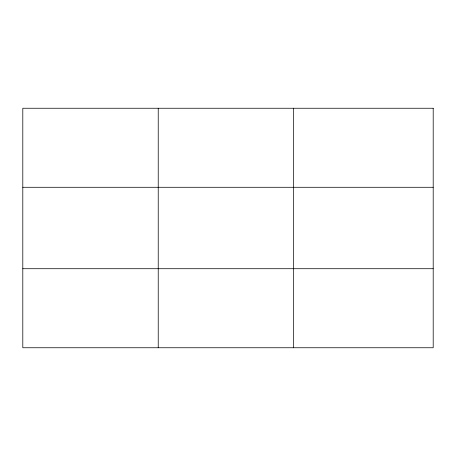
<?xml version="1.0" encoding="UTF-8"?>
<svg xmlns="http://www.w3.org/2000/svg" width="456" height="456" viewBox="0 0 456 456"><rect width="100%" height="100%" fill="white"/><g stroke="black" fill="none" stroke-linecap="round" stroke-linejoin="round"><path stroke-width="0.68" d="M158.232 108.249L158.232 347.751M293.664 108.249L293.664 347.751M22.8 187.285L433.2 187.285M22.8 268.715L433.2 268.715M433.2 108.249L433.2 347.751L22.8 347.751L22.8 108.249L433.2 108.249"/></g></svg>
